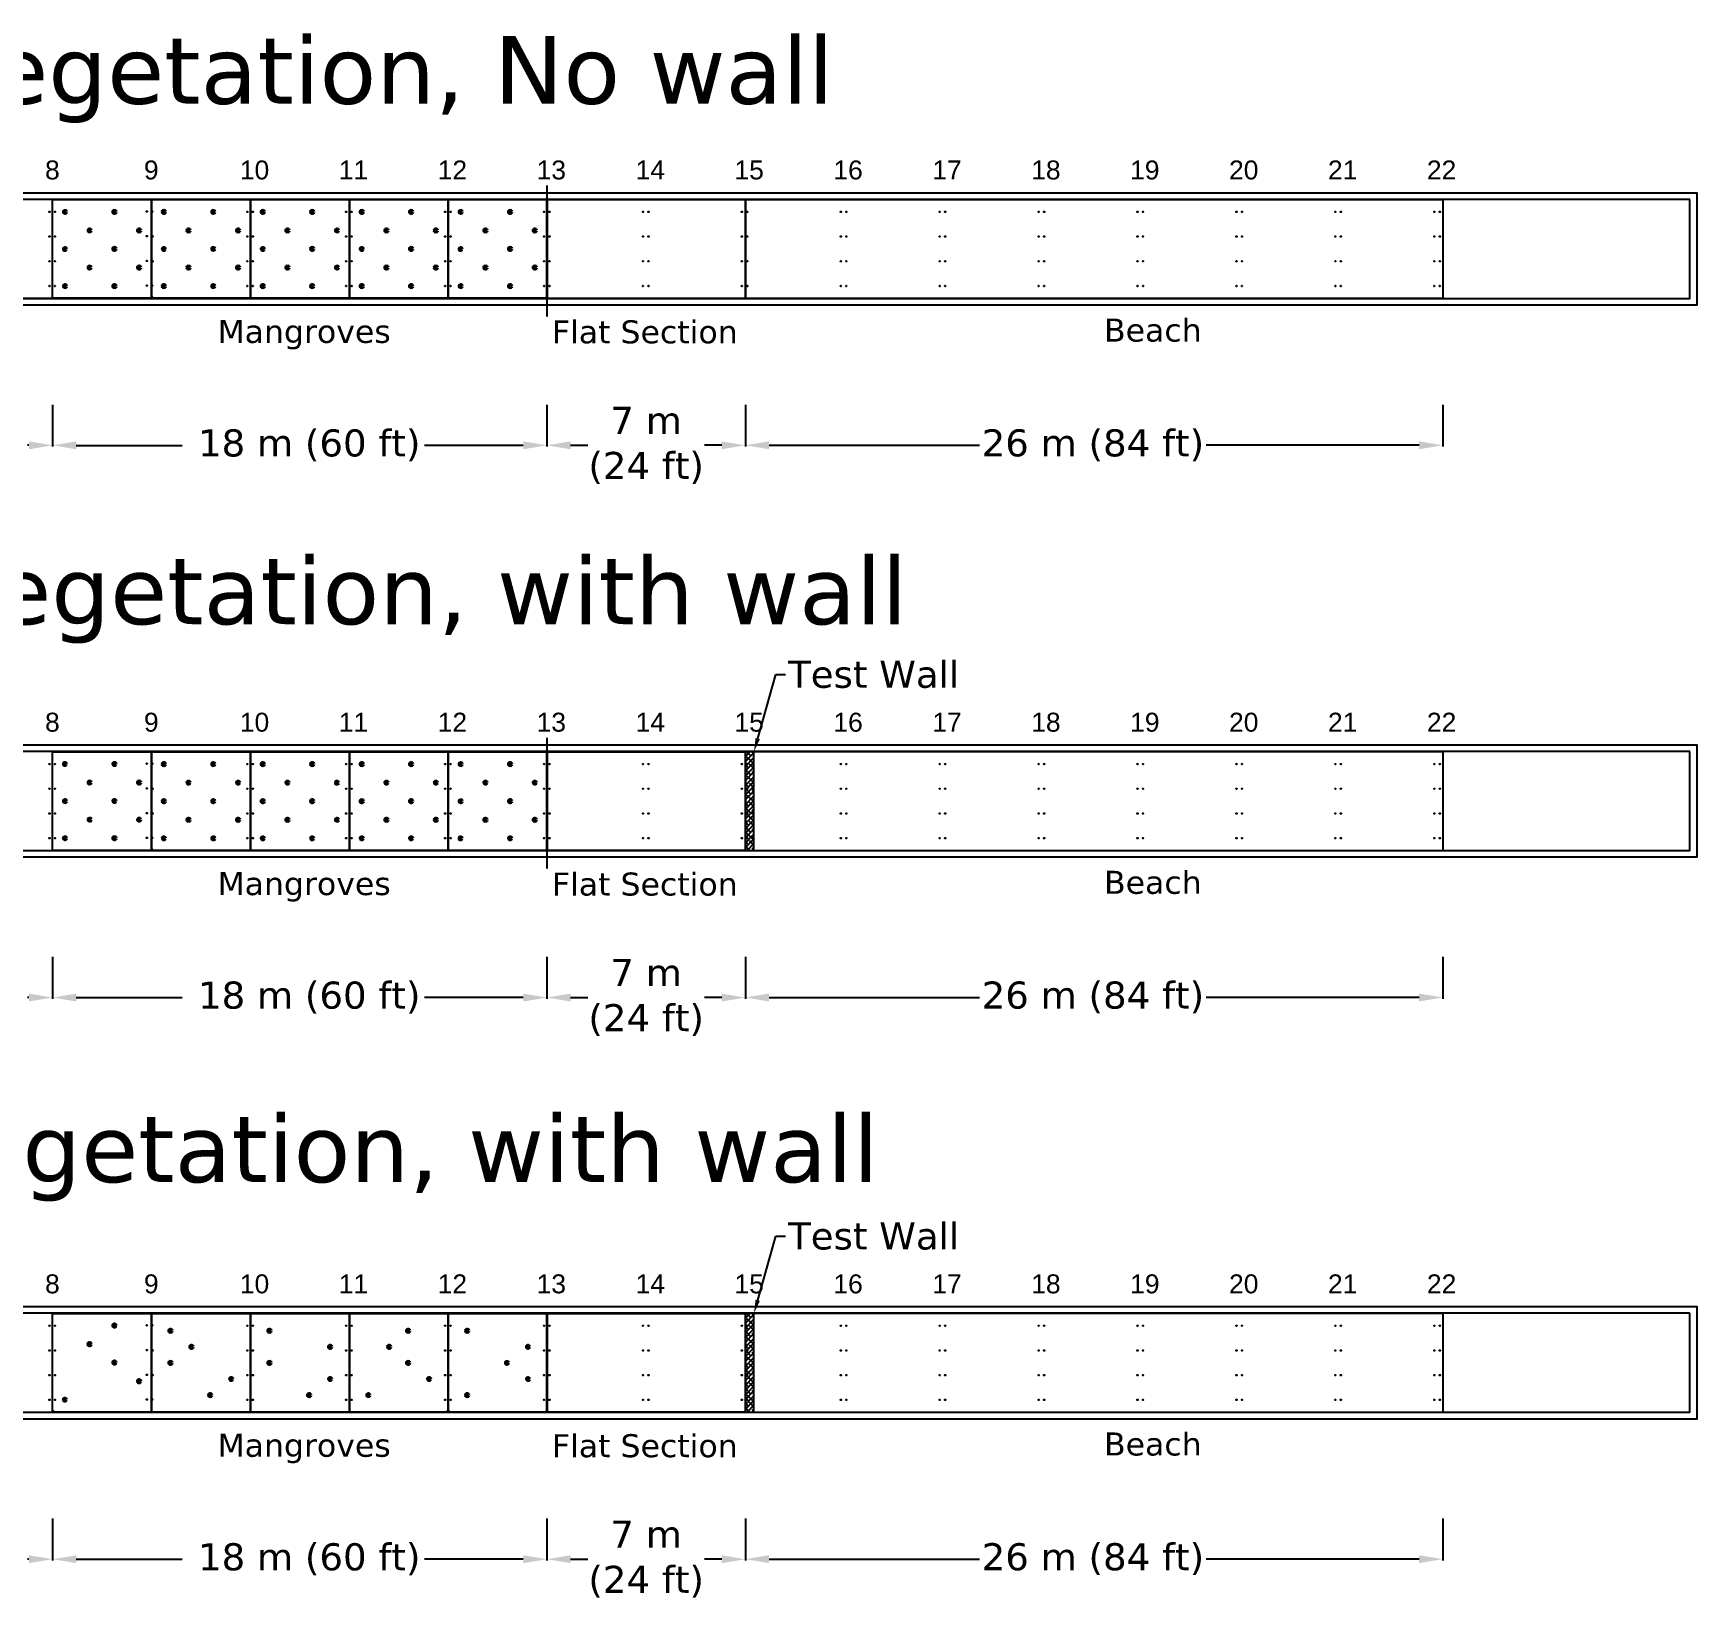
# Model space of a CAD drawing. Header units: feet. Extents: x 0 to 695, y -979 to -294.
# Drawn here: x 373 to 434.6, y -467.1 to -409.3 of the extents above; entities that cross this region are included whole.
import ezdxf
from ezdxf import colors
from ezdxf.entities.mleader import LeaderData, LeaderLine
from ezdxf.math import Vec2, Vec3

# ---------------------------------------------------------------- set-up
doc = ezdxf.new("R2010")
doc.units = ezdxf.units.FT
doc.header["$MEASUREMENT"] = 0
doc.header["$PDMODE"] = 35
for name, color, linetype in [(').5 layer template', 7, 'Continuous'), ('ATM Mangroves', 3, 'Continuous'), ('Beach Slopes', 80, 'Continuous'), ('No of Bays', 2, 'Continuous'), ('Slabs', 7, 'Continuous'), ('Test Layer', 7, 'Continuous')]:
    doc.layers.add(name, color=color, linetype=linetype)
doc.styles.get("Standard").update_dxf_attribs({"font": 'verdana.ttf'})
doc.dimstyles.new('Meters', dxfattribs={"dimscale": 0.25, "dimtxt": 1, "dimasz": 0.18, "dimexe": 0.178, "dimexo": 0.0625, "dimgap": 0.09, "dimtad": 0, "dimtih": 1, "dimtoh": 1, "dimzin": 0, "dimdsep": 46, "dimtxsty": 'Standard', "dimcen": 0.09, "dimazin": 0, "dimtfac": 1, "dimtofl": 0, "dimtmove": 0, "dimatfit": 3, "dimfxl": 0.5, "dimfxlon": 1, "dimtolj": 1, "dimtzin": 0, "dimarcsym": 0})

# ---------------------------------------------------------------- blocks, each defined once
blk = doc.blocks.new('*D40')
at = {"layer": 'Beach Slopes', "color": 0, "lineweight": -2, "transparency": 16777216}
for p, q in [((373.758, -423.028), (373.758, -424.572)), ((392.037, -423.028), (392.037, -424.572)), ((374.633, -424.528), (378.545, -424.528)), ((391.162, -424.528), (387.513, -424.528))]:
    blk.add_line(p, q, dxfattribs=at)
at = {"layer": 'Beach Slopes', "color": 0, "transparency": 16777216}
for points in [[(374.633, -424.382), (374.633, -424.673), (373.758, -424.528)], [(391.162, -424.382), (391.162, -424.673), (392.037, -424.528)]]:
    blk.add_solid(points, dxfattribs=at)
at = {"layer": 'Defpoints', "color": 0, "transparency": 16777216}
for p in [(373.758, -419.094), (392.037, -419.098), (392.037, -424.528)]:
    blk.add_point(p, dxfattribs=at)
at = {"layer": 'Beach Slopes', "color": 0, "transparency": 16777216, "insert": (383.029, -424.528), "char_height": 0.25, "attachment_point": 5}
blk.add_mtext('\\A1;{\\H4x; 18 m (60 ft)}', dxfattribs=at)
blk = doc.blocks.new('*D41')
at = {"layer": 'Beach Slopes', "color": 0, "lineweight": -2, "transparency": 16777216}
for p, q in [((399.373, -423.026), (399.373, -424.57)), ((425.158, -423.026), (425.158, -424.57)), ((400.248, -424.526), (408.035, -424.526)), ((424.283, -424.526), (416.412, -424.526))]:
    blk.add_line(p, q, dxfattribs=at)
at = {"layer": 'Beach Slopes', "color": 0, "transparency": 16777216}
for points in [[(400.248, -424.38), (400.248, -424.672), (399.373, -424.526)], [(424.283, -424.38), (424.283, -424.672), (425.158, -424.526)]]:
    blk.add_solid(points, dxfattribs=at)
at = {"layer": 'Defpoints', "color": 0, "transparency": 16777216}
for p in [(399.373, -419.098), (425.158, -419.094), (425.158, -424.526)]:
    blk.add_point(p, dxfattribs=at)
at = {"layer": 'Beach Slopes', "color": 0, "transparency": 16777216, "insert": (412.223, -424.526), "char_height": 0.25, "attachment_point": 5}
blk.add_mtext('\\A1;{\\H4x;26 m (84 ft)}', dxfattribs=at)
blk = doc.blocks.new('*D38')
at = {"layer": 'Beach Slopes', "color": 0, "lineweight": -2, "transparency": 16777216}
for p, q in [((362.769, -423.027), (362.769, -424.571)), ((373.758, -423.027), (373.758, -424.571)), ((363.644, -424.527), (363.856, -424.527)), ((372.883, -424.527), (372.824, -424.527))]:
    blk.add_line(p, q, dxfattribs=at)
at = {"layer": 'Beach Slopes', "color": 0, "transparency": 16777216}
for points in [[(363.644, -424.381), (363.644, -424.673), (362.769, -424.527)], [(372.883, -424.381), (372.883, -424.673), (373.758, -424.527)]]:
    blk.add_solid(points, dxfattribs=at)
at = {"layer": 'Defpoints', "color": 0, "transparency": 16777216}
for p in [(362.769, -419.091), (373.758, -419.094), (373.758, -424.527)]:
    blk.add_point(p, dxfattribs=at)
at = {"layer": 'Beach Slopes', "color": 0, "transparency": 16777216, "insert": (368.34, -424.527), "char_height": 0.25, "attachment_point": 5}
blk.add_mtext('\\A1;{\\H4x; 11 m (36 ft)}', dxfattribs=at)
blk = doc.blocks.new('*D39')
at = {"layer": 'Beach Slopes', "color": 0, "lineweight": -2, "transparency": 16777216}
for p, q in [((392.037, -423.027), (392.037, -424.572)), ((399.373, -423.027), (399.373, -424.572)), ((392.912, -424.527), (393.55, -424.527)), ((398.498, -424.527), (397.859, -424.527))]:
    blk.add_line(p, q, dxfattribs=at)
at = {"layer": 'Beach Slopes', "color": 0, "transparency": 16777216}
for points in [[(392.912, -424.382), (392.912, -424.673), (392.037, -424.527)], [(398.498, -424.382), (398.498, -424.673), (399.373, -424.527)]]:
    blk.add_solid(points, dxfattribs=at)
at = {"layer": 'Defpoints', "color": 0, "transparency": 16777216}
for p in [(392.037, -419.098), (399.373, -419.094), (399.373, -424.527)]:
    blk.add_point(p, dxfattribs=at)
at = {"layer": 'Beach Slopes', "color": 0, "transparency": 16777216, "insert": (395.705, -424.527), "char_height": 0.25, "attachment_point": 5}
blk.add_mtext('\\A1;{\\H4x;7 m \\P(24 ft)}', dxfattribs=at)
blk = doc.blocks.new('*D124')
at = {"layer": 'Beach Slopes', "color": 0, "lineweight": -2, "transparency": 16777216}
for p, q in [((373.758, -443.443), (373.758, -444.987)), ((392.037, -443.443), (392.037, -444.987)), ((374.633, -444.943), (378.545, -444.943)), ((391.162, -444.943), (387.513, -444.943))]:
    blk.add_line(p, q, dxfattribs=at)
at = {"layer": 'Beach Slopes', "color": 0, "transparency": 16777216}
for points in [[(374.633, -444.797), (374.633, -445.089), (373.758, -444.943)], [(391.162, -444.797), (391.162, -445.089), (392.037, -444.943)]]:
    blk.add_solid(points, dxfattribs=at)
at = {"layer": 'Defpoints', "color": 0, "transparency": 16777216}
for p in [(373.758, -439.509), (392.037, -439.513), (392.037, -444.943)]:
    blk.add_point(p, dxfattribs=at)
at = {"layer": 'Beach Slopes', "color": 0, "transparency": 16777216, "insert": (383.029, -444.943), "char_height": 0.25, "attachment_point": 5}
blk.add_mtext('\\A1;{\\H4x; 18 m (60 ft)}', dxfattribs=at)
blk = doc.blocks.new('*D125')
at = {"layer": 'Beach Slopes', "color": 0, "lineweight": -2, "transparency": 16777216}
for p, q in [((399.373, -443.441), (399.373, -444.986)), ((425.158, -443.441), (425.158, -444.986)), ((400.248, -444.941), (408.035, -444.941)), ((424.283, -444.941), (416.412, -444.941))]:
    blk.add_line(p, q, dxfattribs=at)
at = {"layer": 'Beach Slopes', "color": 0, "transparency": 16777216}
for points in [[(400.248, -444.795), (400.248, -445.087), (399.373, -444.941)], [(424.283, -444.795), (424.283, -445.087), (425.158, -444.941)]]:
    blk.add_solid(points, dxfattribs=at)
at = {"layer": 'Defpoints', "color": 0, "transparency": 16777216}
for p in [(399.373, -439.513), (425.158, -439.509), (425.158, -444.941)]:
    blk.add_point(p, dxfattribs=at)
at = {"layer": 'Beach Slopes', "color": 0, "transparency": 16777216, "insert": (412.223, -444.941), "char_height": 0.25, "attachment_point": 5}
blk.add_mtext('\\A1;{\\H4x;26 m (84 ft)}', dxfattribs=at)
blk = doc.blocks.new('*D122')
at = {"layer": 'Beach Slopes', "color": 0, "lineweight": -2, "transparency": 16777216}
for p, q in [((362.769, -443.442), (362.769, -444.987)), ((373.758, -443.442), (373.758, -444.987)), ((363.644, -444.942), (363.856, -444.942)), ((372.883, -444.942), (372.824, -444.942))]:
    blk.add_line(p, q, dxfattribs=at)
at = {"layer": 'Beach Slopes', "color": 0, "transparency": 16777216}
for points in [[(363.644, -444.796), (363.644, -445.088), (362.769, -444.942)], [(372.883, -444.796), (372.883, -445.088), (373.758, -444.942)]]:
    blk.add_solid(points, dxfattribs=at)
at = {"layer": 'Defpoints', "color": 0, "transparency": 16777216}
for p in [(362.769, -439.506), (373.758, -439.509), (373.758, -444.942)]:
    blk.add_point(p, dxfattribs=at)
at = {"layer": 'Beach Slopes', "color": 0, "transparency": 16777216, "insert": (368.34, -444.942), "char_height": 0.25, "attachment_point": 5}
blk.add_mtext('\\A1;{\\H4x; 11 m (36 ft)}', dxfattribs=at)
blk = doc.blocks.new('*D123')
at = {"layer": 'Beach Slopes', "color": 0, "lineweight": -2, "transparency": 16777216}
for p, q in [((392.037, -443.443), (392.037, -444.987)), ((399.373, -443.443), (399.373, -444.987)), ((392.912, -444.943), (393.55, -444.943)), ((398.498, -444.943), (397.859, -444.943))]:
    blk.add_line(p, q, dxfattribs=at)
at = {"layer": 'Beach Slopes', "color": 0, "transparency": 16777216}
for points in [[(392.912, -444.797), (392.912, -445.088), (392.037, -444.943)], [(398.498, -444.797), (398.498, -445.088), (399.373, -444.943)]]:
    blk.add_solid(points, dxfattribs=at)
at = {"layer": 'Defpoints', "color": 0, "transparency": 16777216}
for p in [(392.037, -439.513), (399.373, -439.509), (399.373, -444.943)]:
    blk.add_point(p, dxfattribs=at)
at = {"layer": 'Beach Slopes', "color": 0, "transparency": 16777216, "insert": (395.705, -444.943), "char_height": 0.25, "attachment_point": 5}
blk.add_mtext('\\A1;{\\H4x;7 m \\P(24 ft)}', dxfattribs=at)
blk = doc.blocks.new('*D129')
at = {"layer": 'Beach Slopes', "color": 0, "lineweight": -2, "transparency": 16777216}
for p, q in [((373.758, -464.208), (373.758, -465.752)), ((392.037, -464.208), (392.037, -465.752)), ((374.633, -465.708), (378.545, -465.708)), ((391.162, -465.708), (387.513, -465.708))]:
    blk.add_line(p, q, dxfattribs=at)
at = {"layer": 'Beach Slopes', "color": 0, "transparency": 16777216}
for points in [[(374.633, -465.562), (374.633, -465.854), (373.758, -465.708)], [(391.162, -465.562), (391.162, -465.854), (392.037, -465.708)]]:
    blk.add_solid(points, dxfattribs=at)
at = {"layer": 'Defpoints', "color": 0, "transparency": 16777216}
for p in [(373.758, -460.275), (392.037, -460.279), (392.037, -465.708)]:
    blk.add_point(p, dxfattribs=at)
at = {"layer": 'Beach Slopes', "color": 0, "transparency": 16777216, "insert": (383.029, -465.708), "char_height": 0.25, "attachment_point": 5}
blk.add_mtext('\\A1;{\\H4x; 18 m (60 ft)}', dxfattribs=at)
blk = doc.blocks.new('*D130')
at = {"layer": 'Beach Slopes', "color": 0, "lineweight": -2, "transparency": 16777216}
for p, q in [((399.373, -464.206), (399.373, -465.751)), ((425.158, -464.206), (425.158, -465.751)), ((400.248, -465.706), (408.035, -465.706)), ((424.283, -465.706), (416.412, -465.706))]:
    blk.add_line(p, q, dxfattribs=at)
at = {"layer": 'Beach Slopes', "color": 0, "transparency": 16777216}
for points in [[(400.248, -465.56), (400.248, -465.852), (399.373, -465.706)], [(424.283, -465.56), (424.283, -465.852), (425.158, -465.706)]]:
    blk.add_solid(points, dxfattribs=at)
at = {"layer": 'Defpoints', "color": 0, "transparency": 16777216}
for p in [(399.373, -460.279), (425.158, -460.275), (425.158, -465.706)]:
    blk.add_point(p, dxfattribs=at)
at = {"layer": 'Beach Slopes', "color": 0, "transparency": 16777216, "insert": (412.223, -465.706), "char_height": 0.25, "attachment_point": 5}
blk.add_mtext('\\A1;{\\H4x;26 m (84 ft)}', dxfattribs=at)
blk = doc.blocks.new('*D127')
at = {"layer": 'Beach Slopes', "color": 0, "lineweight": -2, "transparency": 16777216}
for p, q in [((362.769, -464.207), (362.769, -465.752)), ((373.758, -464.207), (373.758, -465.752)), ((363.644, -465.707), (363.856, -465.707)), ((372.883, -465.707), (372.824, -465.707))]:
    blk.add_line(p, q, dxfattribs=at)
at = {"layer": 'Beach Slopes', "color": 0, "transparency": 16777216}
for points in [[(363.644, -465.561), (363.644, -465.853), (362.769, -465.707)], [(372.883, -465.561), (372.883, -465.853), (373.758, -465.707)]]:
    blk.add_solid(points, dxfattribs=at)
at = {"layer": 'Defpoints', "color": 0, "transparency": 16777216}
for p in [(362.769, -460.271), (373.758, -460.275), (373.758, -465.707)]:
    blk.add_point(p, dxfattribs=at)
at = {"layer": 'Beach Slopes', "color": 0, "transparency": 16777216, "insert": (368.34, -465.707), "char_height": 0.25, "attachment_point": 5}
blk.add_mtext('\\A1;{\\H4x; 11 m (36 ft)}', dxfattribs=at)
blk = doc.blocks.new('*D128')
at = {"layer": 'Beach Slopes', "color": 0, "lineweight": -2, "transparency": 16777216}
for p, q in [((392.037, -464.208), (392.037, -465.752)), ((399.373, -464.208), (399.373, -465.752)), ((392.912, -465.708), (393.55, -465.708)), ((398.498, -465.708), (397.859, -465.708))]:
    blk.add_line(p, q, dxfattribs=at)
at = {"layer": 'Beach Slopes', "color": 0, "transparency": 16777216}
for points in [[(392.912, -465.562), (392.912, -465.853), (392.037, -465.708)], [(398.498, -465.562), (398.498, -465.853), (399.373, -465.708)]]:
    blk.add_solid(points, dxfattribs=at)
at = {"layer": 'Defpoints', "color": 0, "transparency": 16777216}
for p in [(392.037, -460.279), (399.373, -460.275), (399.373, -465.708)]:
    blk.add_point(p, dxfattribs=at)
at = {"layer": 'Beach Slopes', "color": 0, "transparency": 16777216, "insert": (395.705, -465.708), "char_height": 0.25, "attachment_point": 5}
blk.add_mtext('\\A1;{\\H4x;7 m \\P(24 ft)}', dxfattribs=at)

msp = doc.modelspace()

# ---------------------------------------------------------------- hatches: boundary and pattern name
at = {"layer": 'Test Layer', "transparency": 33554687}
h = msp.add_hatch(dxfattribs=at)
h.set_pattern_fill('ANSI38', color=6)
h.set_pattern_definition([(45, (332.75463, 33.15626), (-0.088388348, 0.088388348), []), (135, (332.75463, 33.15626), (-0.265165043, 0.088388348), [0.3125, -0.1875])])
h.paths.add_polyline_path([(399.692, -436.322, -0.912811), (399.692, -436.296), (399.692, -435.852), (399.373, -435.852), (399.373, -439.509), (399.692, -439.509), (399.692, -439.065, -0.912811), (399.692, -439.04), (399.692, -438.15, -0.912811), (399.692, -438.125), (399.692, -437.236, -0.912811), (399.692, -437.211)])
h.paths.add_polyline_path([(399.503, -437.223, -1), (399.477, -437.223, -1)], flags=16)
h.paths.add_polyline_path([(399.477, -436.309, -1), (399.503, -436.309, -1)], flags=16)
h.paths.add_polyline_path([(399.503, -438.138, -1), (399.477, -438.138, -1)], flags=16)
h.paths.add_polyline_path([(399.503, -439.052, -1), (399.477, -439.052, -1)], flags=16)
h = msp.add_hatch(dxfattribs=at)
h.set_pattern_fill('ANSI38', color=6)
h.set_pattern_definition([(45, (332.75463, 12.39115), (-0.088388348, 0.088388348), []), (135, (332.75463, 12.39115), (-0.265165043, 0.088388348), [0.3125, -0.1875])])
h.paths.add_polyline_path([(399.692, -457.087, -0.912811), (399.692, -457.062), (399.692, -456.617), (399.373, -456.617), (399.373, -460.275), (399.692, -460.275), (399.692, -459.83, -0.912811), (399.692, -459.805), (399.692, -458.916, -0.912811), (399.692, -458.89), (399.692, -458.001, -0.912811), (399.692, -457.976)])
h.paths.add_polyline_path([(399.503, -457.989, -1), (399.477, -457.989, -1)], flags=16)
h.paths.add_polyline_path([(399.477, -457.074, -1), (399.503, -457.074, -1)], flags=16)
h.paths.add_polyline_path([(399.503, -458.903, -1), (399.477, -458.903, -1)], flags=16)
h.paths.add_polyline_path([(399.503, -459.817, -1), (399.477, -459.817, -1)], flags=16)

# ---------------------------------------------------------------- linework, layer by layer
at = {"transparency": 33554687}
for p, q in [((425.158, -415.437), (425.158, -419.094)), ((425.158, -435.852), (425.158, -439.509)), ((425.158, -456.617), (425.158, -460.275))]:
    msp.add_line(p, q, dxfattribs=at)
for points in [[(329.648, -415.187), (434.551, -415.187), (434.551, -419.344), (329.648, -419.344)], [(434.301, -415.437), (329.898, -415.437), (329.898, -419.094), (434.301, -419.094)], [(329.648, -435.602), (434.551, -435.602), (434.551, -439.759), (329.648, -439.759)], [(434.301, -435.852), (329.898, -435.852), (329.898, -439.509), (434.301, -439.509)], [(329.648, -456.367), (434.551, -456.367), (434.551, -460.525), (329.648, -460.525)], [(434.301, -456.617), (329.898, -456.617), (329.898, -460.275), (434.301, -460.275)]]:
    msp.add_lwpolyline(points, close=True, dxfattribs=at)
for points in [[(373.758, -415.187), (392.037, -415.187)], [(392.037, -415.437), (373.758, -415.437)], [(373.758, -419.094), (392.037, -419.094)], [(392.037, -419.344), (373.758, -419.344)], [(373.758, -435.602), (392.037, -435.602)], [(392.037, -435.852), (373.758, -435.852)], [(373.758, -439.509), (392.037, -439.509)], [(392.037, -439.759), (373.758, -439.759)], [(373.758, -456.367), (392.037, -456.367)], [(392.037, -456.617), (373.758, -456.617)], [(373.758, -460.275), (392.037, -460.275)], [(392.037, -460.525), (373.758, -460.525)]]:
    msp.add_lwpolyline(points, dxfattribs=at)
at = {"color": 1, "transparency": 33554687}
for points in [[(373.758, -415.437), (392.037, -415.441), (392.037, -419.098), (373.758, -419.094)], [(373.758, -415.437), (392.037, -415.441), (392.037, -419.098), (373.758, -419.094)], [(373.758, -435.852), (392.037, -435.856), (392.037, -439.513), (373.758, -439.509)], [(373.758, -435.852), (392.037, -435.856), (392.037, -439.513), (373.758, -439.509)], [(373.758, -456.617), (392.037, -456.621), (392.037, -460.279), (373.758, -460.275)], [(373.758, -456.617), (392.037, -456.621), (392.037, -460.279), (373.758, -460.275)]]:
    msp.add_lwpolyline(points, close=True, dxfattribs=at)
at = {"transparency": 33554687}
for centre in [(373.641, -415.894), (373.641, -415.894), (373.844, -415.894), (373.844, -415.894), (377.244, -415.881), (377.244, -415.881), (377.447, -415.881), (380.956, -415.894), (380.956, -415.894), (381.159, -415.894), (381.159, -415.894), (384.614, -415.894), (384.614, -415.894), (384.817, -415.894), (384.817, -415.894), (388.271, -415.894), (388.271, -415.894), (388.475, -415.894), (388.475, -415.894), (391.929, -415.894), (391.929, -415.894), (392.132, -415.894), (392.132, -415.894), (395.587, -415.894), (395.79, -415.894), (399.244, -415.894), (399.447, -415.894), (402.902, -415.894), (403.105, -415.894), (406.559, -415.894), (406.763, -415.894), (410.217, -415.894), (410.42, -415.894), (413.875, -415.894), (414.078, -415.894), (417.532, -415.894), (417.735, -415.894), (421.19, -415.894), (421.393, -415.894), (424.847, -415.894), (425.051, -415.894), (373.641, -416.808), (373.641, -416.808), (373.844, -416.808), (373.844, -416.808), (377.244, -416.796), (377.244, -416.796), (377.447, -416.796), (377.447, -416.796), (377.461, -416.812), (380.956, -416.808), (380.956, -416.808), (381.159, -416.808), (381.159, -416.808), (384.614, -416.808), (384.614, -416.808), (384.817, -416.808), (384.817, -416.808), (388.271, -416.808), (388.271, -416.808), (388.475, -416.808), (388.475, -416.808), (391.929, -416.808), (391.929, -416.808), (392.132, -416.808), (392.132, -416.808), (395.587, -416.808), (395.79, -416.808), (399.244, -416.808), (399.447, -416.808), (402.902, -416.808), (403.105, -416.808), (406.559, -416.808), (406.763, -416.808), (410.217, -416.808), (410.42, -416.808), (413.875, -416.808), (414.078, -416.808), (417.532, -416.808), (417.735, -416.808), (421.19, -416.808), (421.393, -416.808), (424.847, -416.808), (425.051, -416.808), (373.641, -417.723), (373.844, -417.723), (373.844, -417.723), (377.244, -417.71), (377.447, -417.71), (377.447, -417.71), (377.461, -417.727), (380.956, -417.723), (380.956, -417.723), (381.159, -417.723), (381.159, -417.723), (384.614, -417.723), (384.614, -417.723), (384.817, -417.723), (384.817, -417.723), (388.271, -417.723), (388.271, -417.723), (388.475, -417.723), (388.475, -417.723), (391.929, -417.723), (391.929, -417.723), (392.132, -417.723), (392.132, -417.723), (395.587, -417.723), (395.79, -417.723), (399.244, -417.723), (399.447, -417.723), (402.902, -417.723), (403.105, -417.723), (406.559, -417.723), (406.763, -417.723), (410.217, -417.723), (410.42, -417.723), (413.875, -417.723), (414.078, -417.723), (417.532, -417.723), (417.735, -417.723), (421.19, -417.723), (421.393, -417.723), (424.847, -417.723), (425.051, -417.723), (373.641, -418.637), (373.641, -418.637), (373.844, -418.637), (373.844, -418.637), (377.244, -418.624), (377.244, -418.624), (377.447, -418.624), (380.956, -418.637), (380.956, -418.637), (381.159, -418.637), (381.159, -418.637), (384.614, -418.637), (384.614, -418.637), (384.817, -418.637), (384.817, -418.637), (388.271, -418.637), (388.271, -418.637), (388.475, -418.637), (388.475, -418.637), (391.929, -418.637), (391.929, -418.637), (392.132, -418.637), (392.132, -418.637), (395.587, -418.637), (395.79, -418.637), (399.244, -418.637), (399.447, -418.637), (402.902, -418.637), (403.105, -418.637), (406.559, -418.637), (406.763, -418.637), (410.217, -418.637), (410.42, -418.637), (413.875, -418.637), (414.078, -418.637), (417.532, -418.637), (417.735, -418.637), (421.19, -418.637), (421.393, -418.637), (424.847, -418.637), (425.051, -418.637), (373.641, -436.309), (373.641, -436.309), (373.844, -436.309), (373.844, -436.309), (377.244, -436.296), (377.244, -436.296), (377.447, -436.296), (380.956, -436.309), (380.956, -436.309), (381.159, -436.309), (381.159, -436.309), (384.614, -436.309), (384.614, -436.309), (384.817, -436.309), (384.817, -436.309), (388.271, -436.309), (388.271, -436.309), (388.475, -436.309), (388.475, -436.309), (391.929, -436.309), (391.929, -436.309), (392.132, -436.309), (392.132, -436.309), (395.587, -436.309), (395.79, -436.309), (399.244, -436.309), (399.447, -436.309), (402.902, -436.309), (403.105, -436.309), (406.559, -436.309), (406.763, -436.309), (410.217, -436.309), (410.42, -436.309), (413.875, -436.309), (414.078, -436.309), (417.532, -436.309), (417.735, -436.309), (421.19, -436.309), (421.393, -436.309), (424.847, -436.309), (425.051, -436.309), (373.641, -437.223), (373.641, -437.223), (373.844, -437.223), (373.844, -437.223), (377.244, -437.211), (377.244, -437.211), (377.447, -437.211), (377.447, -437.211), (377.461, -437.227), (380.956, -437.223), (380.956, -437.223), (381.159, -437.223), (381.159, -437.223), (384.614, -437.223), (384.614, -437.223), (384.817, -437.223), (384.817, -437.223), (388.271, -437.223), (388.271, -437.223), (388.475, -437.223), (388.475, -437.223), (391.929, -437.223), (391.929, -437.223), (392.132, -437.223), (392.132, -437.223), (395.587, -437.223), (395.79, -437.223), (399.244, -437.223), (399.447, -437.223), (402.902, -437.223), (403.105, -437.223), (406.559, -437.223), (406.763, -437.223), (410.217, -437.223), (410.42, -437.223), (413.875, -437.223), (414.078, -437.223), (417.532, -437.223), (417.735, -437.223), (421.19, -437.223), (421.393, -437.223), (424.847, -437.223), (425.051, -437.223), (373.641, -438.138), (373.844, -438.138), (373.844, -438.138), (377.244, -438.125), (377.447, -438.125), (377.447, -438.125), (377.461, -438.142), (380.956, -438.138), (380.956, -438.138), (381.159, -438.138), (381.159, -438.138), (384.614, -438.138), (384.614, -438.138), (384.817, -438.138), (384.817, -438.138), (388.271, -438.138), (388.271, -438.138), (388.475, -438.138), (388.475, -438.138), (391.929, -438.138), (391.929, -438.138), (392.132, -438.138), (392.132, -438.138), (395.587, -438.138), (395.79, -438.138), (399.244, -438.138), (399.447, -438.138), (402.902, -438.138), (403.105, -438.138), (406.559, -438.138), (406.763, -438.138), (410.217, -438.138), (410.42, -438.138), (413.875, -438.138), (414.078, -438.138), (417.532, -438.138), (417.735, -438.138), (421.19, -438.138), (421.393, -438.138), (424.847, -438.138), (425.051, -438.138), (373.641, -439.052), (373.641, -439.052), (373.844, -439.052), (373.844, -439.052), (377.244, -439.04), (377.244, -439.04), (377.447, -439.04), (380.956, -439.052), (380.956, -439.052), (381.159, -439.052), (381.159, -439.052), (384.614, -439.052), (384.614, -439.052), (384.817, -439.052), (384.817, -439.052), (388.271, -439.052), (388.271, -439.052), (388.475, -439.052), (388.475, -439.052), (391.929, -439.052), (391.929, -439.052), (392.132, -439.052), (392.132, -439.052), (395.587, -439.052), (395.79, -439.052), (399.244, -439.052), (399.447, -439.052), (402.902, -439.052), (403.105, -439.052), (406.559, -439.052), (406.763, -439.052), (410.217, -439.052), (410.42, -439.052), (413.875, -439.052), (414.078, -439.052), (417.532, -439.052), (417.735, -439.052), (421.19, -439.052), (421.393, -439.052), (424.847, -439.052), (425.051, -439.052), (373.641, -457.074), (373.641, -457.074), (373.844, -457.074), (373.844, -457.074), (377.244, -457.061), (377.244, -457.061), (377.447, -457.061), (380.956, -457.074), (380.956, -457.074), (381.159, -457.074), (381.159, -457.074), (384.614, -457.074), (384.614, -457.074), (384.817, -457.074), (384.817, -457.074), (388.271, -457.074), (388.271, -457.074), (388.475, -457.074), (388.475, -457.074), (391.929, -457.074), (391.929, -457.074), (392.132, -457.074), (392.132, -457.074), (395.587, -457.074), (395.79, -457.074), (399.244, -457.074), (399.447, -457.074), (402.902, -457.074), (403.105, -457.074), (406.559, -457.074), (406.763, -457.074), (410.217, -457.074), (410.42, -457.074), (413.875, -457.074), (414.078, -457.074), (417.532, -457.074), (417.735, -457.074), (421.19, -457.074), (421.393, -457.074), (424.847, -457.074), (425.051, -457.074), (373.641, -457.989), (373.641, -457.989), (373.844, -457.989), (373.844, -457.989), (377.244, -457.976), (377.244, -457.976), (377.447, -457.976), (377.447, -457.976), (377.461, -457.993), (380.956, -457.989), (380.956, -457.989), (381.159, -457.989), (381.159, -457.989), (384.614, -457.989), (384.614, -457.989), (384.817, -457.989), (384.817, -457.989), (388.271, -457.989), (388.271, -457.989), (388.475, -457.989), (388.475, -457.989), (391.929, -457.989), (391.929, -457.989), (392.132, -457.989), (392.132, -457.989), (395.587, -457.989), (395.79, -457.989), (399.244, -457.989), (399.447, -457.989), (402.902, -457.989), (403.105, -457.989), (406.559, -457.989), (406.763, -457.989), (410.217, -457.989), (410.42, -457.989), (413.875, -457.989), (414.078, -457.989), (417.532, -457.989), (417.735, -457.989), (421.19, -457.989), (421.393, -457.989), (424.847, -457.989), (425.051, -457.989), (373.641, -458.903), (373.641, -458.903), (373.844, -458.903), (373.844, -458.903), (377.244, -458.89), (377.244, -458.89), (377.447, -458.89), (377.447, -458.89), (377.461, -458.907), (380.956, -458.903), (380.956, -458.903), (381.159, -458.903), (381.159, -458.903), (384.614, -458.903), (384.614, -458.903), (384.817, -458.903), (384.817, -458.903), (388.271, -458.903), (388.271, -458.903), (388.475, -458.903), (388.475, -458.903), (391.929, -458.903), (391.929, -458.903), (392.132, -458.903), (392.132, -458.903), (395.587, -458.903), (395.79, -458.903), (399.244, -458.903), (399.447, -458.903), (402.902, -458.903), (403.105, -458.903), (406.559, -458.903), (406.763, -458.903), (410.217, -458.903), (410.42, -458.903), (413.875, -458.903), (414.078, -458.903), (417.532, -458.903), (417.735, -458.903), (421.19, -458.903), (421.393, -458.903), (424.847, -458.903), (425.051, -458.903), (373.641, -459.817), (373.641, -459.817), (373.844, -459.817), (373.844, -459.817), (377.244, -459.805), (377.244, -459.805), (377.447, -459.805), (380.956, -459.817), (380.956, -459.817), (381.159, -459.817), (381.159, -459.817), (384.614, -459.817), (384.614, -459.817), (384.817, -459.817), (384.817, -459.817), (388.271, -459.817), (388.271, -459.817), (388.475, -459.817), (388.475, -459.817), (391.929, -459.817), (391.929, -459.817), (392.132, -459.817), (392.132, -459.817), (395.587, -459.817), (395.79, -459.817), (399.244, -459.817), (399.447, -459.817), (402.902, -459.817), (403.105, -459.817), (406.559, -459.817), (406.763, -459.817), (410.217, -459.817), (410.42, -459.817), (413.875, -459.817), (414.078, -459.817), (417.532, -459.817), (417.735, -459.817), (421.19, -459.817), (421.393, -459.817), (424.847, -459.817), (425.051, -459.817)]:
    msp.add_circle(centre, 0.0127, dxfattribs=at)
at = {"layer": 'ATM Mangroves', "color": 7, "transparency": 33554687}
for p, q in [((392.037, -414.927), (392.037, -419.761)), ((377.415, -415.441), (377.415, -415.886)), ((377.415, -419.087), (377.415, -418.642)), ((392.037, -435.343), (392.037, -440.176)), ((377.415, -435.856), (377.415, -436.301)), ((377.415, -439.502), (377.415, -439.057)), ((377.415, -456.621), (377.415, -457.066)), ((377.415, -460.267), (377.415, -459.822))]:
    msp.add_line(p, q, dxfattribs=at)
for points in [[(373.758, -415.437), (362.769, -415.437), (362.769, -419.087), (373.758, -419.087)], [(392.037, -415.441), (399.373, -415.441), (399.373, -419.094), (392.037, -419.094)], [(373.758, -435.852), (362.769, -435.852), (362.769, -439.502), (373.758, -439.502)], [(392.037, -435.856), (399.373, -435.856), (399.373, -439.509), (392.037, -439.509)], [(373.758, -456.617), (362.769, -456.617), (362.769, -460.267), (373.758, -460.267)], [(392.037, -456.621), (399.373, -456.621), (399.373, -460.275), (392.037, -460.275)]]:
    msp.add_lwpolyline(points, close=True, dxfattribs=at)
for points in [[(373.758, -419.087), (373.758, -415.437)], [(392.037, -419.094), (392.037, -415.441)], [(373.758, -439.502), (373.758, -435.852)], [(392.037, -439.509), (392.037, -435.856)], [(373.758, -460.267), (373.758, -456.617)], [(392.037, -460.275), (392.037, -456.621)]]:
    msp.add_lwpolyline(points, dxfattribs=at)
at = {"layer": 'ATM Mangroves', "color": 7, "lineweight": 50, "ltscale": 1.5, "transparency": 33554687}
for centre in [(374.215, -415.898), (376.044, -415.898), (377.872, -415.898), (379.701, -415.898), (381.53, -415.898), (383.359, -415.898), (385.188, -415.898), (387.016, -415.898), (388.845, -415.898), (390.674, -415.898), (375.129, -416.584), (376.958, -416.584), (378.787, -416.584), (380.616, -416.584), (382.444, -416.584), (384.273, -416.584), (386.102, -416.584), (387.931, -416.584), (389.76, -416.584), (391.588, -416.584), (374.215, -417.27), (376.044, -417.266), (377.872, -417.27), (379.701, -417.266), (381.53, -417.27), (383.359, -417.266), (385.188, -417.27), (387.016, -417.266), (388.845, -417.27), (390.674, -417.266), (375.129, -417.956), (376.958, -417.956), (378.787, -417.956), (380.616, -417.956), (382.444, -417.956), (384.273, -417.956), (386.102, -417.956), (387.931, -417.956), (389.76, -417.956), (391.588, -417.956), (374.215, -418.641), (376.044, -418.641), (377.872, -418.641), (379.701, -418.641), (381.53, -418.641), (383.359, -418.641), (385.188, -418.641), (387.016, -418.641), (388.845, -418.641), (390.674, -418.641), (374.215, -436.309), (376.044, -436.309), (377.872, -436.313), (379.701, -436.313), (381.53, -436.313), (383.359, -436.313), (385.188, -436.313), (387.016, -436.313), (388.845, -436.313), (390.674, -436.313), (375.129, -436.995), (376.958, -436.995), (378.787, -436.999), (380.616, -436.999), (382.444, -436.999), (384.273, -436.999), (386.102, -436.999), (387.931, -436.999), (389.76, -436.999), (391.588, -436.999), (374.215, -437.681), (376.044, -437.677), (377.872, -437.685), (379.701, -437.682), (381.53, -437.685), (383.359, -437.682), (385.188, -437.685), (387.016, -437.682), (388.845, -437.685), (390.674, -437.682), (375.129, -438.366), (376.958, -438.366), (378.787, -438.371), (380.616, -438.371), (382.444, -438.371), (384.273, -438.371), (386.102, -438.371), (387.931, -438.371), (389.76, -438.371), (391.588, -438.371), (374.215, -439.052), (376.044, -439.052), (377.872, -439.057), (379.701, -439.057), (381.53, -439.057), (383.359, -439.057), (385.188, -439.057), (387.016, -439.057), (388.845, -439.057), (390.674, -439.057), (376.04, -457.067), (376.044, -457.074), (378.117, -457.261), (381.775, -457.261), (386.904, -457.261), (389.09, -457.261), (389.09, -457.261), (375.125, -457.753), (375.129, -457.76), (378.892, -457.856), (378.892, -457.856), (384.021, -457.856), (384.021, -457.856), (386.207, -457.856), (386.207, -457.856), (391.337, -457.856), (391.337, -457.856), (391.337, -457.856), (391.337, -457.856), (376.04, -458.435), (376.044, -458.442), (378.117, -458.451), (381.774, -458.451), (386.904, -458.451), (390.561, -458.451), (390.561, -458.451), (376.954, -459.124), (376.958, -459.132), (380.364, -459.046), (384.021, -459.046), (387.679, -459.046), (391.337, -459.046), (391.337, -459.046), (374.211, -459.81), (379.587, -459.642), (383.245, -459.642), (385.431, -459.642), (389.088, -459.642), (389.088, -459.642)]:
    msp.add_circle(centre, 0.05, dxfattribs=at)
at = {"layer": 'ATM Mangroves', "color": 7, "transparency": 33554687}
for centre, start, end in [((377.415, -415.441), 270, 270.00087), ((377.415, -417.265), 89.99826, 90), ((377.415, -417.265), 270, 270.00174), ((381.073, -417.265), 89.99826, 90), ((381.073, -417.265), 270, 270.00174), ((384.73, -417.265), 89.99826, 90), ((384.73, -417.265), 270, 270.00174), ((388.388, -417.265), 89.99826, 90), ((388.388, -417.265), 270, 270.00174), ((392.046, -417.265), 89.99913, 90), ((392.046, -417.265), 89.99826, 90), ((392.046, -417.265), 270, 270.00087), ((392.046, -417.265), 270, 270.00174), ((377.415, -419.087), 89.99826, 90), ((377.415, -419.087), 0, 90), ((377.415, -435.856), 270, 270.00087), ((377.415, -437.681), 89.99826, 90), ((377.415, -437.681), 270, 270.00174), ((381.073, -437.681), 89.99826, 90), ((381.073, -437.681), 270, 270.00174), ((384.73, -437.681), 89.99826, 90), ((384.73, -437.681), 270, 270.00174), ((388.388, -437.681), 89.99826, 90), ((388.388, -437.681), 270, 270.00174), ((392.046, -437.681), 89.99913, 90), ((392.046, -437.681), 89.99826, 90), ((392.046, -437.681), 270, 270.00087), ((392.046, -437.681), 270, 270.00174), ((377.415, -439.502), 89.99826, 90), ((377.415, -439.502), 0, 90), ((377.415, -456.621), 270, 270.00087), ((392.046, -456.621), 180, 270.00087), ((377.415, -458.446), 89.99826, 90), ((377.415, -458.446), 270, 270.00174), ((381.073, -458.446), 89.99826, 90), ((381.073, -458.446), 270, 270.00174), ((384.73, -458.446), 89.99826, 90), ((384.73, -458.446), 270, 270.00174), ((388.388, -458.446), 89.99826, 90), ((388.388, -458.446), 270, 270.00174), ((392.046, -458.446), 89.99913, 90), ((392.046, -458.446), 89.99826, 90), ((392.046, -458.446), 270, 270.00087), ((392.046, -458.446), 270, 270.00174), ((373.758, -460.267), 0, 90), ((377.415, -460.267), 89.99826, 90), ((388.388, -460.267), 0, 180), ((392.046, -460.267), 90, 180)]:
    msp.add_arc(centre, 0.05, start, end, dxfattribs=at)
at = {"layer": 'Beach Slopes', "transparency": 33554687}
for points in [[(399.373, -415.441), (425.158, -415.437), (425.158, -419.094), (399.373, -419.098)], [(399.373, -435.856), (425.158, -435.852), (425.158, -439.509), (399.373, -439.513)], [(399.373, -456.621), (425.158, -456.617), (425.158, -460.275), (399.373, -460.279)]]:
    msp.add_lwpolyline(points, close=True, dxfattribs=at)
at = {"layer": 'Slabs', "color": 0, "transparency": 33554687}
for points in [[(373.758, -415.441), (377.415, -415.441), (377.415, -419.087), (373.758, -419.087)], [(377.415, -415.441), (381.073, -415.441), (381.073, -419.087), (377.415, -419.087)], [(381.073, -415.441), (384.73, -415.441), (384.73, -419.087), (381.073, -419.087)], [(384.73, -415.441), (388.388, -415.441), (388.388, -419.087), (384.73, -419.087)], [(388.388, -415.441), (392.046, -415.441), (392.046, -419.087), (388.388, -419.087)], [(373.758, -435.856), (377.415, -435.856), (377.415, -439.502), (373.758, -439.502)], [(377.415, -435.856), (381.073, -435.856), (381.073, -439.502), (377.415, -439.502)], [(381.073, -435.856), (384.73, -435.856), (384.73, -439.502), (381.073, -439.502)], [(384.73, -435.856), (388.388, -435.856), (388.388, -439.502), (384.73, -439.502)], [(388.388, -435.856), (392.046, -435.856), (392.046, -439.502), (388.388, -439.502)], [(373.758, -456.621), (377.415, -456.621), (377.415, -460.267), (373.758, -460.267)], [(377.415, -456.621), (381.073, -456.621), (381.073, -460.267), (377.415, -460.267)], [(381.073, -456.621), (384.73, -456.621), (384.73, -460.267), (381.073, -460.267)], [(384.73, -456.621), (388.388, -456.621), (388.388, -460.267), (384.73, -460.267)], [(388.388, -456.621), (392.046, -456.621), (392.046, -460.267), (388.388, -460.267)]]:
    msp.add_lwpolyline(points, close=True, dxfattribs=at)
at = {"layer": 'Test Layer', "color": 6, "transparency": 33554687}
for points in [[(399.692, -435.852), (399.373, -435.852), (399.373, -439.509), (399.692, -439.509)], [(399.692, -456.617), (399.373, -456.617), (399.373, -460.275), (399.692, -460.275)]]:
    msp.add_lwpolyline(points, close=True, dxfattribs=at)
at = {"layer": 'Test Layer', "transparency": 33554687}
for centre in [(399.436, -436.309), (399.639, -436.309), (399.436, -437.223), (399.639, -437.223), (399.436, -438.138), (399.639, -438.138), (399.436, -439.052), (399.639, -439.052)]:
    msp.add_circle(centre, 0.0127, dxfattribs=at)

# ---------------------------------------------------------------- texts
at = {"layer": ').5 layer template', "transparency": 33554687, "char_height": 2.5, "attachment_point": 1}
for s, width, insert in [('\\A1;Layout 1: High density vegetation, No wall', 88.95632, (329.648, -409.399)), ('\\A1;Layout 2: High density vegetation, with wall', 88.95632, (329.758, -428.64)), ('\\A1;Layout 3: Low density vegetation, with wall', 86.12116, (329.758, -449.267))]:
    msp.add_mtext_dynamic_manual_height_columns(s, width=width, gutter_width=1, heights=[0], dxfattribs=dict(at, insert=insert))
at = {"color": 0, "transparency": 33554687, "char_height": 0.85, "attachment_point": 1}
for s, width, insert in [('Mangroves', 2.03217, (379.853, -419.89)), ('Flat Section', 14.66845, (392.221, -419.906)), ('Mangroves', 2.03217, (379.853, -440.305)), ('Flat Section', 14.66845, (392.221, -440.321)), ('Mangroves', 2.03217, (379.853, -461.07)), ('Flat Section', 14.66845, (392.221, -461.086))]:
    msp.add_mtext_dynamic_manual_height_columns(s, width=width, gutter_width=1, heights=[0], dxfattribs=dict(at, insert=insert))
at = {"layer": 'Beach Slopes', "color": 0, "transparency": 33554687, "char_height": 0.85, "attachment_point": 1}
for insert in [(412.634, -419.842), (412.634, -440.258), (412.634, -461.023)]:
    msp.add_mtext_dynamic_manual_height_columns('Beach', width=6.93141, gutter_width=1, heights=[0], dxfattribs=dict(at, insert=insert))
at = {"layer": 'No of Bays', "color": 0, "transparency": 33554687, "char_height": 3.5, "width": 19.93909, "attachment_point": 1}
for s, insert in [('{\\f@Arial Unicode MS|b0|i0|c0|p34;\\H0.2x;8}', (373.478, -413.997)), ('{\\f@Arial Unicode MS|b0|i0|c0|p34;\\H0.2x;9}', (377.135, -413.997)), ('{\\f@Arial Unicode MS|b0|i0|c0|p34;\\H0.2x;10}', (380.681, -413.997)), ('{\\f@Arial Unicode MS|b0|i0|c0|p34;\\H0.2x;11}', (384.339, -413.997)), ('{\\f@Arial Unicode MS|b0|i0|c0|p34;\\H0.2x;12}', (387.997, -413.997)), ('{\\f@Arial Unicode MS|b0|i0|c0|p34;\\H0.2x;13}', (391.654, -413.997)), ('{\\f@Arial Unicode MS|b0|i0|c0|p34;\\H0.2x;14}', (395.312, -413.997)), ('{\\f@Arial Unicode MS|b0|i0|c0|p34;\\H0.2x;15}', (398.969, -413.997)), ('{\\f@Arial Unicode MS|b0|i0|c0|p34;\\H0.2x;16}', (402.627, -413.997)), ('{\\f@Arial Unicode MS|b0|i0|c0|p34;\\H0.2x;17}', (406.285, -413.997)), ('{\\f@Arial Unicode MS|b0|i0|c0|p34;\\H0.2x;18}', (409.942, -413.997)), ('{\\f@Arial Unicode MS|b0|i0|c0|p34;\\H0.2x;19}', (413.6, -413.997)), ('{\\f@Arial Unicode MS|b0|i0|c0|p34;\\H0.2x;20}', (417.257, -413.997)), ('{\\f@Arial Unicode MS|b0|i0|c0|p34;\\H0.2x;21}', (420.915, -413.997)), ('{\\f@Arial Unicode MS|b0|i0|c0|p34;\\H0.2x;22}', (424.573, -413.997)), ('{\\f@Arial Unicode MS|b0|i0|c0|p34;\\H0.2x;8}', (373.478, -434.413)), ('{\\f@Arial Unicode MS|b0|i0|c0|p34;\\H0.2x;9}', (377.135, -434.413)), ('{\\f@Arial Unicode MS|b0|i0|c0|p34;\\H0.2x;10}', (380.681, -434.413)), ('{\\f@Arial Unicode MS|b0|i0|c0|p34;\\H0.2x;11}', (384.339, -434.413)), ('{\\f@Arial Unicode MS|b0|i0|c0|p34;\\H0.2x;12}', (387.997, -434.413)), ('{\\f@Arial Unicode MS|b0|i0|c0|p34;\\H0.2x;13}', (391.654, -434.413)), ('{\\f@Arial Unicode MS|b0|i0|c0|p34;\\H0.2x;14}', (395.312, -434.413)), ('{\\f@Arial Unicode MS|b0|i0|c0|p34;\\H0.2x;15}', (398.969, -434.413)), ('{\\f@Arial Unicode MS|b0|i0|c0|p34;\\H0.2x;16}', (402.627, -434.413)), ('{\\f@Arial Unicode MS|b0|i0|c0|p34;\\H0.2x;17}', (406.285, -434.413)), ('{\\f@Arial Unicode MS|b0|i0|c0|p34;\\H0.2x;18}', (409.942, -434.413)), ('{\\f@Arial Unicode MS|b0|i0|c0|p34;\\H0.2x;19}', (413.6, -434.413)), ('{\\f@Arial Unicode MS|b0|i0|c0|p34;\\H0.2x;20}', (417.257, -434.413)), ('{\\f@Arial Unicode MS|b0|i0|c0|p34;\\H0.2x;21}', (420.915, -434.413)), ('{\\f@Arial Unicode MS|b0|i0|c0|p34;\\H0.2x;22}', (424.573, -434.413)), ('{\\f@Arial Unicode MS|b0|i0|c0|p34;\\H0.2x;8}', (373.478, -455.178)), ('{\\f@Arial Unicode MS|b0|i0|c0|p34;\\H0.2x;9}', (377.135, -455.178)), ('{\\f@Arial Unicode MS|b0|i0|c0|p34;\\H0.2x;10}', (380.681, -455.178)), ('{\\f@Arial Unicode MS|b0|i0|c0|p34;\\H0.2x;11}', (384.339, -455.178)), ('{\\f@Arial Unicode MS|b0|i0|c0|p34;\\H0.2x;12}', (387.997, -455.178)), ('{\\f@Arial Unicode MS|b0|i0|c0|p34;\\H0.2x;13}', (391.654, -455.178)), ('{\\f@Arial Unicode MS|b0|i0|c0|p34;\\H0.2x;14}', (395.312, -455.178)), ('{\\f@Arial Unicode MS|b0|i0|c0|p34;\\H0.2x;15}', (398.969, -455.178)), ('{\\f@Arial Unicode MS|b0|i0|c0|p34;\\H0.2x;16}', (402.627, -455.178)), ('{\\f@Arial Unicode MS|b0|i0|c0|p34;\\H0.2x;17}', (406.285, -455.178)), ('{\\f@Arial Unicode MS|b0|i0|c0|p34;\\H0.2x;18}', (409.942, -455.178)), ('{\\f@Arial Unicode MS|b0|i0|c0|p34;\\H0.2x;19}', (413.6, -455.178)), ('{\\f@Arial Unicode MS|b0|i0|c0|p34;\\H0.2x;20}', (417.257, -455.178)), ('{\\f@Arial Unicode MS|b0|i0|c0|p34;\\H0.2x;21}', (420.915, -455.178)), ('{\\f@Arial Unicode MS|b0|i0|c0|p34;\\H0.2x;22}', (424.573, -455.178))]:
    msp.add_mtext(s, dxfattribs=dict(at, insert=insert))

# ---------------------------------------------------------------- dimensions: what is measured, and where the dimension line sits
at = {"layer": 'Beach Slopes', "color": 0, "transparency": 33554687}
for base, p1, p2, text, picture, middle in [((373.758, -424.527), (362.769, -419.091), (373.758, -419.094), '{\\H4x; <> (36 ft)}', '*D38', (368.34, -424.527)), ((392.037, -424.528), (373.758, -419.094), (392.037, -419.098), '{\\H4x; <> (60 ft)}', '*D40', (383.029, -424.528)), ((399.373, -424.527), (392.037, -419.098), (399.373, -419.094), '{\\H4x;<> \\P(24 ft)}', '*D39', (395.705, -424.527)), ((425.158, -424.526), (399.373, -419.098), (425.158, -419.094), '{\\H4x;<> (84 ft)}', '*D41', (412.223, -424.526)), ((373.758, -444.942), (362.769, -439.506), (373.758, -439.509), '{\\H4x; <> (36 ft)}', '*D122', (368.34, -444.942)), ((392.037, -444.943), (373.758, -439.509), (392.037, -439.513), '{\\H4x; <> (60 ft)}', '*D124', (383.029, -444.943)), ((399.373, -444.943), (392.037, -439.513), (399.373, -439.509), '{\\H4x;<> \\P(24 ft)}', '*D123', (395.705, -444.943)), ((425.158, -444.941), (399.373, -439.513), (425.158, -439.509), '{\\H4x;<> (84 ft)}', '*D125', (412.223, -444.941)), ((373.758, -465.707), (362.769, -460.271), (373.758, -460.275), '{\\H4x; <> (36 ft)}', '*D127', (368.34, -465.707)), ((392.037, -465.708), (373.758, -460.275), (392.037, -460.279), '{\\H4x; <> (60 ft)}', '*D129', (383.029, -465.708)), ((399.373, -465.708), (392.037, -460.279), (399.373, -460.275), '{\\H4x;<> \\P(24 ft)}', '*D128', (395.705, -465.708)), ((425.158, -465.706), (399.373, -460.279), (425.158, -460.275), '{\\H4x;<> (84 ft)}', '*D130', (412.223, -465.706))]:
    dim = msp.add_linear_dim(base=base, p1=p1, p2=p2, text=text, dimstyle='Meters', override={"dimasz": 3.5, "dimdec": 0, "dimpost": ' m', "dimfxl": 6}, dxfattribs=at)
    dim.commit()
    dim.dimension.update_dxf_attribs({"geometry": picture, "text_midpoint": middle, "dimtype": 160})

# ---------------------------------------------------------------- leaders
at = {"layer": 'Test Layer', "transparency": 33554687}
ml = msp.add_multileader_mtext('Standard', dxfattribs=at)
ml.set_content('Test Wall', color=256)
ml.set_leader_properties()
ml.build(insert=Vec2(0, 0))
ml.multileader.update_dxf_attribs({"dogleg_length": 0.36, "arrow_head_size": 0.5})
ctx = ml.context
ctx.base_point, ctx.char_height, ctx.arrow_head_size, ctx.landing_gap_size, ctx.plane_origin = Vec3(400.862, -433.002), 1, 0.5, 0.09, Vec3(397.222, -434.248)
notes = []
notes.append((ctx, [(0, (1, 1, 0), (400.502, -433.002), (1, 0), 0.36, [(0, [(399.692, -435.852)], 0, [])])]))
ctx.mtext.insert, ctx.mtext.flow_direction = Vec3(400.952, -432.491), 5
ml = msp.add_multileader_mtext('Standard', dxfattribs=at)
ml.set_content('Test Wall', color=256)
ml.set_leader_properties()
ml.build(insert=Vec2(0, 0))
ml.multileader.update_dxf_attribs({"dogleg_length": 0.36, "arrow_head_size": 0.5})
ctx = ml.context
ctx.base_point, ctx.char_height, ctx.arrow_head_size, ctx.landing_gap_size, ctx.plane_origin = Vec3(400.862, -453.767), 1, 0.5, 0.09, Vec3(397.222, -455.013)
notes.append((ctx, [(0, (1, 1, 0), (400.502, -453.767), (1, 0), 0.36, [(0, [(399.692, -456.617)], 0, [])])]))
ctx.mtext.insert, ctx.mtext.flow_direction = Vec3(400.952, -453.256), 5
for ctx, leaders in notes:
    for number, flags, end, landing, length, lines in leaders:
        leader = LeaderData()
        leader.index, (leader.has_last_leader_line, leader.has_dogleg_vector, leader.attachment_direction) = number, flags
        leader.last_leader_point, leader.dogleg_vector, leader.dogleg_length = Vec3(end), Vec3(landing), length
        for number, points, colour, breaks in lines:
            line = LeaderLine()
            line.index, line.vertices, line.color, line.breaks = number, Vec3.list(points), colors.encode_raw_color(colour), breaks
            leader.lines.append(line)
        ctx.leaders.append(leader)

doc.saveas('drawing.dxf')
